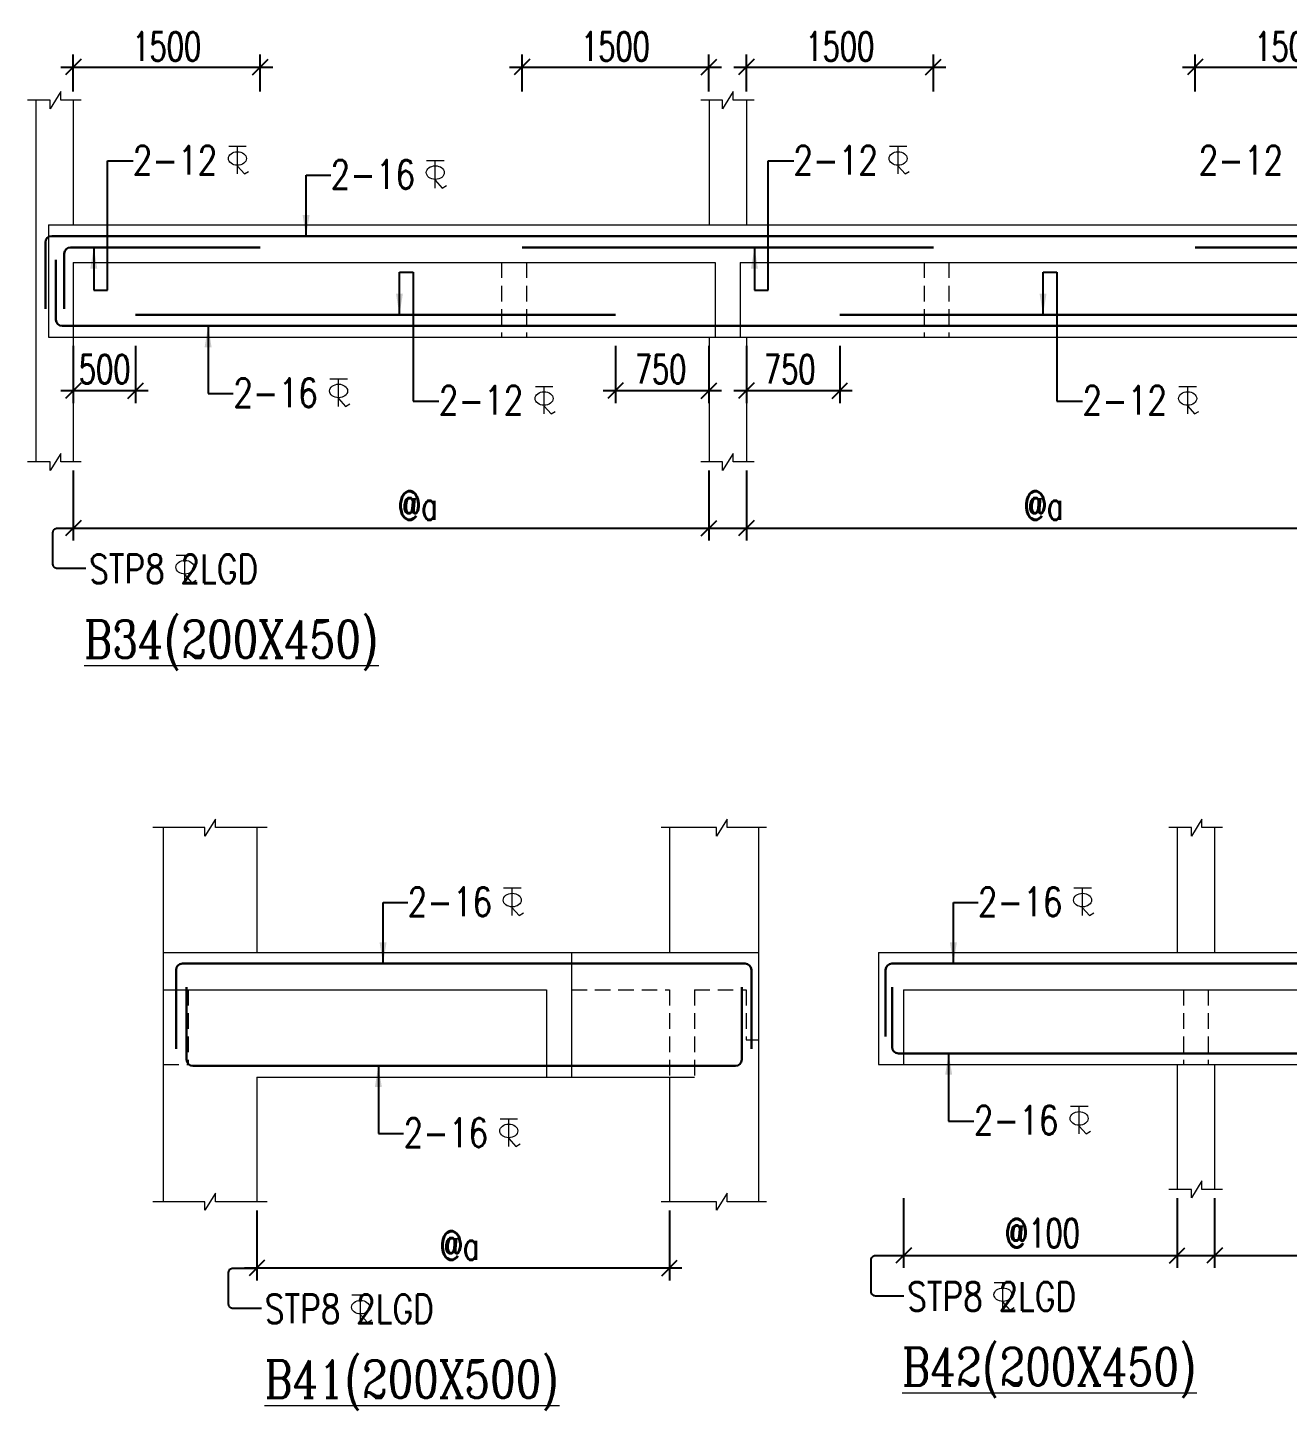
# Model space of a CAD drawing. Header units: millimetres. Extents: x 1255966 to 1543449, y 318653 to 465396.
# Drawn here: x 1514044 to 1524150, y 340260 to 351346 of the extents above; entities that cross this region are included whole.
import ezdxf

# ---------------------------------------------------------------- set-up
doc = ezdxf.new("R2010")
doc.units = ezdxf.units.MM
doc.header["$LTSCALE"] = 500
doc.header["$MEASUREMENT"] = 0
doc.header["$PDMODE"] = 34
doc.linetypes.add('HIDDEN', pattern=[0.375, 0.25, -0.125])
doc.layers.get('Defpoints').update_dxf_attribs({"lineweight": 0})
for name, color, linetype, lineweight in [('BEAM ELE', 2, 'Continuous', 15), ('DIM', 1, 'Continuous', 20), ('TAXT', 3, 'Continuous', 15), ('TEXT', 7, 'Continuous', 13), ('TEXT2', 3, 'Continuous', 15), ('TOWER AREA BEAM..', 3, 'Continuous', 20)]:
    doc.layers.add(name, color=color, linetype=linetype, lineweight=lineweight)
for name, color, linetype in [('D', 10, 'Continuous'), ('ST DIM.', 1, 'Continuous'), ('STEEL', 1, 'Continuous')]:
    doc.layers.add(name, color=color, linetype=linetype)
doc.styles.add('2MM', font='romans.shx', dxfattribs={"width": 0.7})
doc.styles.add('BHTESHT$0$HSCC2', font='romanc.shx')
doc.styles.add('haider', font='romans.shx')
doc.dimstyles.new('SHUIB MOD.', dxfattribs={"dimtxt": 230, "dimasz": 130, "dimexe": 100, "dimexo": 70, "dimgap": 50, "dimtad": 2, "dimdec": 0, "dimzin": 4, "dimdsep": 46, "dimtxsty": '2MM', "dimblk": 'OBLIQUE', "dimcen": 0.09, "dimdle": 100, "dimclrd": 1, "dimclre": 1, "dimclrt": 3, "dimadec": 0, "dimazin": 0, "dimtfac": 1, "dimtdec": 0, "dimtix": 1, "dimtmove": 2, "dimatfit": 3, "dimfxl": 100, "dimtolj": 1, "dimlwd": -1, "dimarcsym": 0})

# ---------------------------------------------------------------- blocks, each defined once
blk = doc.blocks.new('_Oblique')
at = {"color": 0, "linetype": 'ByBlock', "lineweight": -2}
blk.add_line((-0.5, -0.5), (0.5, 0.5), dxfattribs=at)
blk = doc.blocks.new('A$C76682FD6')
at = {"layer": 'TEXT', "color": 3, "ltscale": 0.2}
for p, q in [((143, 219, -1), (2, 219, -1)), ((72, 0, -1), (72, 219, -1)), ((72, 63, -1), (128, 0, -1)), ((128, 0, -1), (162, 21))]:
    blk.add_line(p, q, dxfattribs=at)
blk.add_ellipse((72, 124, -1), major_axis=(72.3, 0), ratio=0.753223, dxfattribs=at)
blk = doc.blocks.new('*D155')
at = {"layer": 'Defpoints', "color": 0, "ltscale": 100, "transparency": 16777216}
for p in [(1514410, 347864, 6), (1519510, 347864, 6), (1519510, 347333)]:
    blk.add_point(p, dxfattribs=at)
at = {"layer": 'ST DIM.', "color": 1, "lineweight": -2, "ltscale": 100, "transparency": 16777216}
for p, q in [((1514410, 347794), (1514410, 347233)), ((1519510, 347794), (1519510, 347233))]:
    blk.add_line(p, q, dxfattribs=at)
at = {"layer": 'ST DIM.', "color": 1, "ltscale": 100, "transparency": 16777216}
blk.add_line((1514310, 347333), (1519610, 347333), dxfattribs=at)
at = {"layer": 'ST DIM.', "color": 1, "ltscale": 100, "transparency": 16777216, "xscale": 125, "yscale": 125, "zscale": 125, "rotation": 180}
blk.add_blockref('_Oblique', (1514410, 347333), dxfattribs=at)
at = {"layer": 'ST DIM.', "color": 1, "ltscale": 100, "transparency": 16777216, "xscale": 125, "yscale": 125, "zscale": 125}
blk.add_blockref('_Oblique', (1519510, 347333), dxfattribs=at)
at = {"layer": 'ST DIM.', "color": 3, "ltscale": 100, "transparency": 16777216, "insert": (1517174, 347514), "char_height": 230, "attachment_point": 5, "style": '2MM'}
blk.add_mtext('\\A1;@a', dxfattribs=at)
blk = doc.blocks.new('*D156')
at = {"layer": 'Defpoints', "color": 0, "ltscale": 100, "transparency": 16777216}
for p in [(1519810, 347864, 6), (1524910, 347864, 6), (1524910, 347333)]:
    blk.add_point(p, dxfattribs=at)
at = {"layer": 'ST DIM.', "color": 1, "lineweight": -2, "ltscale": 100, "transparency": 16777216}
for p, q in [((1519810, 347794), (1519810, 347233)), ((1524910, 347794), (1524910, 347233))]:
    blk.add_line(p, q, dxfattribs=at)
at = {"layer": 'ST DIM.', "color": 1, "ltscale": 100, "transparency": 16777216}
blk.add_line((1519710, 347333), (1525010, 347333), dxfattribs=at)
at = {"layer": 'ST DIM.', "color": 1, "ltscale": 100, "transparency": 16777216, "xscale": 125, "yscale": 125, "zscale": 125, "rotation": 180}
blk.add_blockref('_Oblique', (1519810, 347333), dxfattribs=at)
at = {"layer": 'ST DIM.', "color": 1, "ltscale": 100, "transparency": 16777216, "xscale": 125, "yscale": 125, "zscale": 125}
blk.add_blockref('_Oblique', (1524910, 347333), dxfattribs=at)
at = {"layer": 'ST DIM.', "color": 3, "ltscale": 100, "transparency": 16777216, "insert": (1522194, 347514), "char_height": 230, "attachment_point": 5, "style": '2MM'}
blk.add_mtext('\\A1;@a', dxfattribs=at)
blk = doc.blocks.new('*D167')
at = {"layer": 'Defpoints', "color": 0, "ltscale": 100, "transparency": 16777216}
for p in [(1515883, 341931, 6), (1519193, 341931, 6), (1519193, 341401)]:
    blk.add_point(p, dxfattribs=at)
at = {"layer": 'ST DIM.', "color": 1, "lineweight": -2, "ltscale": 100, "transparency": 16777216}
for p, q in [((1515883, 341861), (1515883, 341301)), ((1519193, 341861), (1519193, 341301))]:
    blk.add_line(p, q, dxfattribs=at)
at = {"layer": 'ST DIM.', "color": 1, "ltscale": 100, "transparency": 16777216}
blk.add_line((1515783, 341401), (1519293, 341401), dxfattribs=at)
at = {"layer": 'ST DIM.', "color": 1, "ltscale": 100, "transparency": 16777216, "xscale": 125, "yscale": 125, "zscale": 125, "rotation": 180}
blk.add_blockref('_Oblique', (1515883, 341401), dxfattribs=at)
at = {"layer": 'ST DIM.', "color": 1, "ltscale": 100, "transparency": 16777216, "xscale": 125, "yscale": 125, "zscale": 125}
blk.add_blockref('_Oblique', (1519193, 341401), dxfattribs=at)
at = {"layer": 'ST DIM.', "color": 3, "ltscale": 100, "transparency": 16777216, "insert": (1517509, 341581), "char_height": 230, "attachment_point": 5, "style": '2MM'}
blk.add_mtext('\\A1;@a', dxfattribs=at)
blk = doc.blocks.new('*D168')
at = {"layer": 'Defpoints', "color": 0, "ltscale": 100, "transparency": 16777216}
for p in [(1521071, 342031, 6), (1523266, 342031, 6), (1523266, 341501)]:
    blk.add_point(p, dxfattribs=at)
at = {"layer": 'ST DIM.', "color": 1, "lineweight": -2, "ltscale": 100, "transparency": 16777216}
for p, q in [((1521071, 341961), (1521071, 341401)), ((1523266, 341961), (1523266, 341401))]:
    blk.add_line(p, q, dxfattribs=at)
at = {"layer": 'ST DIM.', "color": 1, "ltscale": 100, "transparency": 16777216}
blk.add_line((1520971, 341501), (1523366, 341501), dxfattribs=at)
at = {"layer": 'ST DIM.', "color": 1, "ltscale": 100, "transparency": 16777216, "xscale": 125, "yscale": 125, "zscale": 125, "rotation": 180}
blk.add_blockref('_Oblique', (1521071, 341501), dxfattribs=at)
at = {"layer": 'ST DIM.', "color": 1, "ltscale": 100, "transparency": 16777216, "xscale": 125, "yscale": 125, "zscale": 125}
blk.add_blockref('_Oblique', (1523266, 341501), dxfattribs=at)
at = {"layer": 'ST DIM.', "color": 3, "ltscale": 100, "transparency": 16777216, "insert": (1522185, 341681), "char_height": 230, "attachment_point": 5, "style": '2MM'}
blk.add_mtext('\\A1;@100', dxfattribs=at)
blk = doc.blocks.new('*D169')
at = {"layer": 'Defpoints', "color": 0, "ltscale": 100, "transparency": 16777216}
for p in [(1523566, 342031, 6), (1525861, 342031, 6), (1525861, 341501)]:
    blk.add_point(p, dxfattribs=at)
at = {"layer": 'ST DIM.', "color": 1, "lineweight": -2, "ltscale": 100, "transparency": 16777216}
for p, q in [((1523566, 341961), (1523566, 341401)), ((1525861, 341961), (1525861, 341401))]:
    blk.add_line(p, q, dxfattribs=at)
at = {"layer": 'ST DIM.', "color": 1, "ltscale": 100, "transparency": 16777216}
blk.add_line((1523466, 341501), (1525961, 341501), dxfattribs=at)
at = {"layer": 'ST DIM.', "color": 1, "ltscale": 100, "transparency": 16777216, "xscale": 125, "yscale": 125, "zscale": 125, "rotation": 180}
blk.add_blockref('_Oblique', (1523566, 341501), dxfattribs=at)
at = {"layer": 'ST DIM.', "color": 1, "ltscale": 100, "transparency": 16777216, "xscale": 125, "yscale": 125, "zscale": 125}
blk.add_blockref('_Oblique', (1525861, 341501), dxfattribs=at)
at = {"layer": 'ST DIM.', "color": 3, "ltscale": 100, "transparency": 16777216, "insert": (1524743, 341681), "char_height": 230, "attachment_point": 5, "style": '2MM'}
blk.add_mtext('\\A1;@100', dxfattribs=at)
blk = doc.blocks.new('*D188')
at = {"layer": 'Defpoints', "color": 0, "ltscale": 100, "transparency": 16777216}
for p in [(1514410, 348864), (1514910, 348864), (1514410, 348435)]:
    blk.add_point(p, dxfattribs=at)
at = {"layer": 'ST DIM.', "color": 1, "lineweight": -2, "ltscale": 100, "transparency": 16777216}
for p, q in [((1514410, 348794), (1514410, 348335)), ((1514910, 348794), (1514910, 348335))]:
    blk.add_line(p, q, dxfattribs=at)
at = {"layer": 'ST DIM.', "color": 1, "ltscale": 100, "transparency": 16777216}
blk.add_line((1515010, 348435), (1514310, 348435), dxfattribs=at)
at = {"layer": 'ST DIM.', "color": 1, "ltscale": 100, "transparency": 16777216, "xscale": 125, "yscale": 125, "zscale": 125, "rotation": 180}
blk.add_blockref('_Oblique', (1514410, 348435), dxfattribs=at)
at = {"layer": 'ST DIM.', "color": 1, "ltscale": 100, "transparency": 16777216, "xscale": 125, "yscale": 125, "zscale": 125}
blk.add_blockref('_Oblique', (1514910, 348435), dxfattribs=at)
at = {"layer": 'ST DIM.', "color": 3, "ltscale": 100, "transparency": 16777216, "insert": (1514662, 348607), "char_height": 230, "attachment_point": 5, "style": '2MM'}
blk.add_mtext('\\A1;500', dxfattribs=at)
blk = doc.blocks.new('*D187')
at = {"layer": 'Defpoints', "color": 0, "ltscale": 100, "transparency": 16777216}
for p in [(1518760, 348864), (1519510, 348864), (1518760, 348435)]:
    blk.add_point(p, dxfattribs=at)
at = {"layer": 'ST DIM.', "color": 1, "lineweight": -2, "ltscale": 100, "transparency": 16777216}
for p, q in [((1518760, 348794), (1518760, 348335)), ((1519510, 348794), (1519510, 348335))]:
    blk.add_line(p, q, dxfattribs=at)
at = {"layer": 'ST DIM.', "color": 1, "ltscale": 100, "transparency": 16777216}
blk.add_line((1519610, 348435), (1518660, 348435), dxfattribs=at)
at = {"layer": 'ST DIM.', "color": 1, "ltscale": 100, "transparency": 16777216, "xscale": 125, "yscale": 125, "zscale": 125, "rotation": 180}
blk.add_blockref('_Oblique', (1518760, 348435), dxfattribs=at)
at = {"layer": 'ST DIM.', "color": 1, "ltscale": 100, "transparency": 16777216, "xscale": 125, "yscale": 125, "zscale": 125}
blk.add_blockref('_Oblique', (1519510, 348435), dxfattribs=at)
at = {"layer": 'ST DIM.', "color": 3, "ltscale": 100, "transparency": 16777216, "insert": (1519122, 348607), "char_height": 230, "attachment_point": 5, "style": '2MM'}
blk.add_mtext('\\A1;750', dxfattribs=at)
blk = doc.blocks.new('*D190')
at = {"layer": 'Defpoints', "color": 0, "ltscale": 100, "transparency": 16777216}
for p in [(1519810, 348864), (1520560, 348864), (1519810, 348435)]:
    blk.add_point(p, dxfattribs=at)
at = {"layer": 'ST DIM.', "color": 1, "lineweight": -2, "ltscale": 100, "transparency": 16777216}
for p, q in [((1519810, 348794), (1519810, 348335)), ((1520560, 348794), (1520560, 348335))]:
    blk.add_line(p, q, dxfattribs=at)
at = {"layer": 'ST DIM.', "color": 1, "ltscale": 100, "transparency": 16777216}
blk.add_line((1520660, 348435), (1519710, 348435), dxfattribs=at)
at = {"layer": 'ST DIM.', "color": 1, "ltscale": 100, "transparency": 16777216, "xscale": 125, "yscale": 125, "zscale": 125, "rotation": 180}
blk.add_blockref('_Oblique', (1519810, 348435), dxfattribs=at)
at = {"layer": 'ST DIM.', "color": 1, "ltscale": 100, "transparency": 16777216, "xscale": 125, "yscale": 125, "zscale": 125}
blk.add_blockref('_Oblique', (1520560, 348435), dxfattribs=at)
at = {"layer": 'ST DIM.', "color": 3, "ltscale": 100, "transparency": 16777216, "insert": (1520158, 348607), "char_height": 230, "attachment_point": 5, "style": '2MM'}
blk.add_mtext('\\A1;750', dxfattribs=at)
blk = doc.blocks.new('*D207')
at = {"layer": 'Defpoints', "color": 0, "ltscale": 100, "transparency": 16777216}
for p in [(1521310, 351030), (1519810, 350764), (1521310, 350764)]:
    blk.add_point(p, dxfattribs=at)
at = {"layer": 'ST DIM.', "color": 1, "lineweight": -2, "ltscale": 100, "transparency": 16777216}
for p, q in [((1519810, 350834), (1519810, 351130)), ((1521310, 350834), (1521310, 351130))]:
    blk.add_line(p, q, dxfattribs=at)
at = {"layer": 'ST DIM.', "color": 1, "ltscale": 100, "transparency": 16777216}
blk.add_line((1519710, 351030), (1521410, 351030), dxfattribs=at)
at = {"layer": 'ST DIM.', "color": 1, "ltscale": 100, "transparency": 16777216, "xscale": 125, "yscale": 125, "zscale": 125, "rotation": 180}
blk.add_blockref('_Oblique', (1519810, 351030), dxfattribs=at)
at = {"layer": 'ST DIM.', "color": 1, "ltscale": 100, "transparency": 16777216, "xscale": 125, "yscale": 125, "zscale": 125}
blk.add_blockref('_Oblique', (1521310, 351030), dxfattribs=at)
at = {"layer": 'ST DIM.', "color": 3, "ltscale": 100, "transparency": 16777216, "insert": (1520560, 351195), "char_height": 230, "attachment_point": 5, "style": '2MM'}
blk.add_mtext('\\A1;1500', dxfattribs=at)
blk = doc.blocks.new('*D208')
at = {"layer": 'Defpoints', "color": 0, "ltscale": 100, "transparency": 16777216}
for p in [(1519510, 351030), (1518010, 350764), (1519510, 350764)]:
    blk.add_point(p, dxfattribs=at)
at = {"layer": 'ST DIM.', "color": 1, "lineweight": -2, "ltscale": 100, "transparency": 16777216}
for p, q in [((1518010, 350834), (1518010, 351130)), ((1519510, 350834), (1519510, 351130))]:
    blk.add_line(p, q, dxfattribs=at)
at = {"layer": 'ST DIM.', "color": 1, "ltscale": 100, "transparency": 16777216}
blk.add_line((1517910, 351030), (1519610, 351030), dxfattribs=at)
at = {"layer": 'ST DIM.', "color": 1, "ltscale": 100, "transparency": 16777216, "xscale": 125, "yscale": 125, "zscale": 125, "rotation": 180}
blk.add_blockref('_Oblique', (1518010, 351030), dxfattribs=at)
at = {"layer": 'ST DIM.', "color": 1, "ltscale": 100, "transparency": 16777216, "xscale": 125, "yscale": 125, "zscale": 125}
blk.add_blockref('_Oblique', (1519510, 351030), dxfattribs=at)
at = {"layer": 'ST DIM.', "color": 3, "ltscale": 100, "transparency": 16777216, "insert": (1518760, 351195), "char_height": 230, "attachment_point": 5, "style": '2MM'}
blk.add_mtext('\\A1;1500', dxfattribs=at)
blk = doc.blocks.new('*D209')
at = {"layer": 'Defpoints', "color": 0, "ltscale": 100, "transparency": 16777216}
for p in [(1524910, 351030), (1523410, 350764), (1524910, 350764)]:
    blk.add_point(p, dxfattribs=at)
at = {"layer": 'ST DIM.', "color": 1, "lineweight": -2, "ltscale": 100, "transparency": 16777216}
for p, q in [((1523410, 350834), (1523410, 351130)), ((1524910, 350834), (1524910, 351130))]:
    blk.add_line(p, q, dxfattribs=at)
at = {"layer": 'ST DIM.', "color": 1, "ltscale": 100, "transparency": 16777216}
blk.add_line((1523310, 351030), (1525010, 351030), dxfattribs=at)
at = {"layer": 'ST DIM.', "color": 1, "ltscale": 100, "transparency": 16777216, "xscale": 125, "yscale": 125, "zscale": 125, "rotation": 180}
blk.add_blockref('_Oblique', (1523410, 351030), dxfattribs=at)
at = {"layer": 'ST DIM.', "color": 1, "ltscale": 100, "transparency": 16777216, "xscale": 125, "yscale": 125, "zscale": 125}
blk.add_blockref('_Oblique', (1524910, 351030), dxfattribs=at)
at = {"layer": 'ST DIM.', "color": 3, "ltscale": 100, "transparency": 16777216, "insert": (1524160, 351195), "char_height": 230, "attachment_point": 5, "style": '2MM'}
blk.add_mtext('\\A1;1500', dxfattribs=at)
blk = doc.blocks.new('*D210')
at = {"layer": 'Defpoints', "color": 0, "ltscale": 100, "transparency": 16777216}
for p in [(1515910, 351030), (1514410, 350764), (1515910, 350764)]:
    blk.add_point(p, dxfattribs=at)
at = {"layer": 'ST DIM.', "color": 1, "lineweight": -2, "ltscale": 100, "transparency": 16777216}
for p, q in [((1514410, 350834), (1514410, 351130)), ((1515910, 350834), (1515910, 351130))]:
    blk.add_line(p, q, dxfattribs=at)
at = {"layer": 'ST DIM.', "color": 1, "ltscale": 100, "transparency": 16777216}
blk.add_line((1514310, 351030), (1516010, 351030), dxfattribs=at)
at = {"layer": 'ST DIM.', "color": 1, "ltscale": 100, "transparency": 16777216, "xscale": 125, "yscale": 125, "zscale": 125, "rotation": 180}
blk.add_blockref('_Oblique', (1514410, 351030), dxfattribs=at)
at = {"layer": 'ST DIM.', "color": 1, "ltscale": 100, "transparency": 16777216, "xscale": 125, "yscale": 125, "zscale": 125}
blk.add_blockref('_Oblique', (1515910, 351030), dxfattribs=at)
at = {"layer": 'ST DIM.', "color": 3, "ltscale": 100, "transparency": 16777216, "insert": (1515160, 351195), "char_height": 230, "attachment_point": 5, "style": '2MM'}
blk.add_mtext('\\A1;1500', dxfattribs=at)

msp = doc.modelspace()

# ---------------------------------------------------------------- linework, layer by layer
at = {"layer": 'BEAM ELE', "color": 3}
for points in [[(1514472.8, 350763.9), (1514309.1, 350763.9), (1514309.1, 350832.6), (1514224.5, 350695.9), (1514224.5, 350763.9), (1514044.1, 350763.9)], [(1519872.9, 350763.9), (1519704, 350763.9), (1519704, 350832.6), (1519619.4, 350695.9), (1519619.4, 350763.9), (1519444.1, 350763.9)], [(1514472.8, 347863.9), (1514309.1, 347863.9), (1514309.1, 347932.6), (1514224.5, 347795.9), (1514224.5, 347863.9), (1514044.1, 347863.9)], [(1519872.9, 347863.9), (1519704, 347863.9), (1519704, 347932.6), (1519619.4, 347795.9), (1519619.4, 347863.9), (1519444.1, 347863.9)], [(1515965.7, 344931.4), (1515551.3, 344931.4), (1515551.3, 345000), (1515466.8, 344863.3), (1515466.8, 344931.4), (1515047.5, 344931.4)], [(1519970.3, 344931.4), (1519655.9, 344931.4), (1519655.9, 345000), (1519571.3, 344863.3), (1519571.3, 344931.4), (1519126.5, 344931.4)], [(1523628.6, 344931.4), (1523464.9, 344931.4), (1523464.9, 345000), (1523380.3, 344863.3), (1523380.3, 344931.4), (1523199.8, 344931.4)], [(1523628.6, 342031.4), (1523464.9, 342031.4), (1523464.9, 342100), (1523380.3, 341963.3), (1523380.3, 342031.4), (1523199.8, 342031.4)], [(1515965.7, 341931.4), (1515551.3, 341931.4), (1515551.3, 342000), (1515466.8, 341863.3), (1515466.8, 341931.4), (1515047.5, 341931.4)], [(1519970.3, 341931.4), (1519655.9, 341931.4), (1519655.9, 342000), (1519571.3, 341863.3), (1519571.3, 341931.4), (1519126.5, 341931.4)]]:
    msp.add_lwpolyline(points, dxfattribs=at)
at = {"layer": 'ST DIM.'}
for points, elevation in [([(1514511.4, 347008.2), (1514283.1, 347008.2, -0.4142136), (1514247.3, 347044), (1514247.3, 347297.6, -0.4142136), (1514283.1, 347333.4), (1521274, 347333.4)], -2.7), ([(1521074.1, 341175.7), (1520845.8, 341175.7, -0.4142136), (1520810, 341211.5), (1520810, 341465, -0.4142136), (1520845.8, 341500.8), (1524543, 341500.8)], -2.7), ([(1515920.4, 341075.7), (1515692, 341075.7, -0.4142136), (1515656.2, 341111.5), (1515656.2, 341365, -0.4142136), (1515692, 341400.8), (1515882.6, 341400.8)], -6.3)]:
    msp.add_lwpolyline(points, format="xyb", dxfattribs=dict(at, elevation=elevation))
at = {"layer": 'STEEL', "color": 4, "lineweight": 30, "ltscale": 10}
for p, q in [((1514237.4, 349673.9, -140.7), (1525103.4, 349673.9, -2346141.3)), ((1514187.4, 349090.2, -186.5), (1514187.4, 349623.9, -186.5)), ((1514387.8, 349583.9, -2620658.3), (1515910.1, 349583.9, -2792307)), ((1518010.2, 349583.9, -2293319.7), (1521310.2, 349583.9, -2792307)), ((1523410.3, 349583.9, -2513153.3), (1524972.5, 349583.9, -2803873.1)), ((1514271, 349003.9, -599978), (1514271, 349485, -599978)), ((1514337.8, 349090.2, -186.5), (1514337.8, 349533.9, -186.5)), ((1514910.1, 349043.9, -2068947.1), (1518760.2, 349043.9, -2273801.2)), ((1520560.2, 349043.9, -2068947.1), (1524410.3, 349043.9, -2275799.9)), ((1514321, 348953.9, -599942.4), (1525025.1, 348953.9, -2883032.6)), ((1515235.2, 343157.6, -186.5), (1515235.2, 343791.4, -186.5)), ((1515285.1, 343841.4, 218644.2), (1519800.7, 343841.4, -2346141.3)), ((1519850.5, 343157.6, -186.5), (1519850.5, 343791.4, -186.5)), ((1520927.2, 343257.6, -186.5), (1520927.2, 343791.4, -186.5)), ((1520977.2, 343841.4, -140.7), (1525954.5, 343841.4, -2346141.3)), ((1515318.8, 343071.4, -599978), (1515318.8, 343652.4, -599978)), ((1519772.4, 343071.4, -599978), (1519772.4, 343652.4, -599978)), ((1520979.1, 343171.4, -599978), (1520979.1, 343652.4, -599978)), ((1521029.1, 343121.4, -599942.4), (1525891.6, 343121.4, -2883032.6)), ((1515368.8, 343021.4, -378358.2), (1519722.4, 343021.4, -2883032.6))]:
    msp.add_line(p, q, dxfattribs=at)
for centre, start, end in [((1514237.4, 349623.9, -186.5), 90, 180), ((1514387.8, 349533.9, -186.5), 90, 180), ((1514321, 349003.9, -599978), 180, 270), ((1515285.2, 343791.4, -186.5), 90, 180), ((1519800.5, 343791.4, -186.5), 0, 90), ((1520977.2, 343791.4, -186.5), 90, 180), ((1521029.1, 343171.4, -599978), 180, 270), ((1515368.8, 343071.4, -599978), 180, 270), ((1519722.4, 343071.4, -599978), 270, 0)]:
    msp.add_arc(centre, 50, start, end, dxfattribs=at)
at = {"layer": 'TOWER AREA BEAM..'}
for p, q in [((1514110.1, 350763.9), (1514110.1, 347863.9)), ((1514410.1, 350763.9), (1514410.1, 349763.9)), ((1519510.2, 350763.9), (1519510.2, 349763.9)), ((1519810.2, 350763.9), (1519810.2, 349763.9)), ((1514210.1, 349763.9), (1514410.1, 349763.9)), ((1514210.1, 349763.9), (1514210.1, 348863.9)), ((1514410.1, 349763.9), (1525210.3, 349763.9)), ((1514410.1, 349463.9), (1514410.1, 348863.9)), ((1514410.1, 349463.9), (1519560.2, 349463.9)), ((1519560.2, 349463.9), (1519560.2, 348863.9)), ((1519760.2, 349463.9), (1519760.2, 348863.9)), ((1519760.2, 349463.9), (1524910.3, 349463.9)), ((1514210.1, 348863.9), (1514410.1, 348863.9)), ((1514410.1, 348863.9), (1514410.1, 347863.9)), ((1514410.1, 348863.9), (1525210.3, 348863.9)), ((1519510.2, 348863.9), (1519510.2, 347863.9)), ((1519810.2, 348863.9), (1519810.2, 347863.9)), ((1515132.6, 344931.4), (1515132.6, 341931.4)), ((1515882.6, 344931.4), (1515882.6, 343931.4)), ((1519192.6, 344931.4), (1519192.6, 343931.4)), ((1519907.6, 344931.4), (1519907.6, 343931.4)), ((1523265.9, 344931.4), (1523265.9, 343931.4)), ((1523565.9, 344931.4), (1523565.9, 343931.4)), ((1515132.6, 343931.4), (1519907.6, 343931.4)), ((1518407.6, 343931.4), (1518407.6, 342931.4)), ((1519907.6, 343931.4), (1519907.6, 341931.4)), ((1520870.9, 343931.4), (1520870.9, 343031.4)), ((1520870.9, 343931.4), (1526061, 343931.4)), ((1515132.6, 343631.4), (1518207.6, 343631.4)), ((1518207.6, 343631.4), (1518207.6, 342931.4)), ((1521070.9, 343631.4), (1521070.9, 343031.4)), ((1521070.9, 343631.4), (1525861, 343631.4)), ((1519807.6, 343231.4), (1519907.6, 343231.4)), ((1520870.9, 343031.4), (1526061, 343031.4)), ((1523265.9, 343031.4), (1523265.9, 342031.4)), ((1523565.9, 343031.4), (1523565.9, 342031.4)), ((1515882.6, 342931.4), (1515882.6, 341931.4)), ((1515882.6, 342931.4), (1519392.6, 342931.4)), ((1519192.6, 342931.4), (1519192.6, 341931.4))]:
    msp.add_line(p, q, dxfattribs=at)
at = {"layer": 'TOWER AREA BEAM..', "linetype": 'HIDDEN'}
for p, q in [((1517844.9, 349463.9), (1517844.9, 348863.9)), ((1518044.9, 349463.9), (1518044.9, 348863.9)), ((1521235.2, 349463.9), (1521235.2, 348863.9)), ((1521435.2, 349463.9), (1521435.2, 348863.9)), ((1515332.6, 343631.4), (1515332.6, 343031.4)), ((1518407.6, 343631.4), (1519192.6, 343631.4)), ((1519192.6, 343631.4, 0), (1519192.6, 342931.4, 0)), ((1519392.6, 343631.4, 0), (1519392.6, 342931.4, 0)), ((1519392.6, 343631.4), (1519807.6, 343631.4)), ((1519807.6, 343631.4), (1519807.6, 343231.4)), ((1523315.9, 343631.4), (1523315.9, 343031.4)), ((1523515.9, 343631.4), (1523515.9, 343031.4)), ((1515132.6, 343031.4), (1515332.6, 343031.4))]:
    msp.add_line(p, q, dxfattribs=at)

# ---------------------------------------------------------------- block references
at = {"layer": 'DIM', "lineweight": 0}
for p in [(1515655.2, 350172.6, 1869101.5), (1520955.2, 350172.6, 1869101.5), (1517242.5, 350059.4, -22512), (1516466.7, 348308.6, -599957.5), (1518115.2, 348248.2, 2227283.3), (1523278.2, 348248.2, 2227283.3), (1515233.9, 346895.5, -2.2), (1517860, 344226.9, -22512), (1522435.4, 344226.9, -22512), (1522407.6, 342476, -599957.5), (1517832.2, 342376, -599957.5), (1521796.6, 341063, -2.2), (1516642.8, 340963, -5.7)]:
    msp.add_blockref('A$C76682FD6', p, dxfattribs=at)

# ---------------------------------------------------------------- texts
at = {"layer": 'TAXT', "style": 'BHTESHT$0$HSCC2', "width": 0.8}
for s, p in [('%%UB34(200X450)', (1514496.3, 346292.1, 1175946.7)), ('%%UB42(200X450)', (1521059, 340459.5, 1175946.7)), ('%%UB41(200X500)', (1515944, 340359.5, 1175943.1))]:
    msp.add_text(s, height=300, dxfattribs=at).set_placement(p)
at = {"layer": 'TEXT2', "color": 3, "style": 'haider', "width": 0.8}
for s, p in [('2-12', (1514887.2, 350167.5, 1869100.7)), ('2-12', (1520187.2, 350167.5, 1869100.7)), ('2-12', (1523438.7, 350167.5, 1869100.7)), ('2-16', (1516474.4, 350054.3, -22512.8)), ('2-16', (1515694.3, 348303.4, 1197983.4)), ('2-12', (1517342.9, 348243, 4025224.2)), ('2-12', (1522505.9, 348243, 4025224.2)), ('STP8 2LGD', (1514537.2, 346890.4, -3)), ('2-16', (1517092, 344221.7, -22512.8)), ('2-16', (1521667.3, 344221.7, -22512.8)), ('2-16', (1521635.2, 342470.9, 1197983.4)), ('2-16', (1517059.9, 342370.9, 1197983.4)), ('STP8 2LGD', (1521099.9, 341057.8, -3)), ('STP8 2LGD', (1515946.2, 340957.8, -6.5))]:
    msp.add_text(s, height=230, dxfattribs=at).set_placement(p)

# ---------------------------------------------------------------- dimensions: what is measured, and where the dimension line sits
at = {"layer": 'ST DIM.', "ltscale": 100}
for base, p1, p2, picture, middle in [((1515910.1, 351029.8), (1514410.1, 350763.9), (1515910.1, 350763.9), '*D210', (1515160.1, 351194.8)), ((1519510.2, 351029.8), (1518010.2, 350763.9), (1519510.2, 350763.9), '*D208', (1518760.2, 351194.8)), ((1521310.2, 351029.8), (1519810.2, 350763.9), (1521310.2, 350763.9), '*D207', (1520560.2, 351194.8)), ((1524910.3, 351029.8), (1523410.3, 350763.9), (1524910.3, 350763.9), '*D209', (1524160.3, 351194.8))]:
    dim = msp.add_linear_dim(base=base, p1=p1, p2=p2, dimstyle='SHUIB MOD.', override={"dimasz": 125}, dxfattribs=at)
    dim.commit()
    dim.dimension.update_dxf_attribs({"geometry": picture, "text_midpoint": middle})
for base, p1, p2, picture, middle in [((1514410.1, 348434.8), (1514910.1, 348863.9), (1514410.1, 348863.9), '*D188', (1514661.8, 348606.8)), ((1518760.2, 348434.8), (1519510.2, 348863.9), (1518760.2, 348863.9), '*D187', (1519122.1, 348606.8)), ((1519810.2, 348434.8), (1520560.2, 348863.9), (1519810.2, 348863.9), '*D190', (1520158.3, 348606.8))]:
    dim = msp.add_linear_dim(base=base, p1=p1, p2=p2, dimstyle='SHUIB MOD.', override={"dimasz": 125}, dxfattribs=at)
    dim.commit()
    dim.dimension.update_dxf_attribs({"geometry": picture, "text_midpoint": middle, "dimtype": 160})
for base, p1, p2, text, picture, middle in [((1519510.2, 347333.4, -6.3), (1514410.1, 347863.9), (1519510.2, 347863.9), '@a', '*D155', (1517174, 347513.8, -6.3)), ((1524910.3, 347333.4, -6.3), (1519810.2, 347863.9), (1524910.3, 347863.9), '@a', '*D156', (1522193.8, 347513.8, -6.3)), ((1523265.9, 341500.8, -6.3), (1521070.9, 342031.4), (1523265.9, 342031.4), '@100', '*D168', (1522185.3, 341681.3, -6.3)), ((1525861, 341500.8, -6.3), (1523565.9, 342031.4), (1525861, 342031.4), '@100', '*D169', (1524743.2, 341681.3, -6.3)), ((1519192.6, 341400.8, -6.3), (1515882.6, 341931.4), (1519192.6, 341931.4), '@a', '*D167', (1517509.1, 341581.3, -6.3))]:
    dim = msp.add_linear_dim(base=base, p1=p1, p2=p2, text=text, dimstyle='SHUIB MOD.', override={"dimasz": 125}, dxfattribs=at)
    dim.commit()
    dim.dimension.update_dxf_attribs({"geometry": picture, "text_midpoint": middle, "dimtype": 160})

# ---------------------------------------------------------------- leaders
at = {"layer": 'D', "linetype": 'Continuous'}
for points in [[(1514574.8, 349583.9, -2593024.7), (1514574.8, 349241.5, -2593024.7), (1514686, 349241.5, -2593024.7), (1514686, 350277.1, -2593024.7), (1514890.5, 350277.1, -2593024.7)], [(1519874.8, 349583.9, -2593024.7), (1519874.8, 349241.5, -2593024.7), (1519986, 349241.5, -2593024.7), (1519986, 350277.1, -2593024.7), (1520190.5, 350277.1, -2593024.7)], [(1516277.8, 349673.9, -4484638.2), (1516277.8, 350163.9, -4484638.2), (1516477.7, 350163.9, -4484638.2)], [(1517026.8, 349043.9, -2234842.8), (1517026.8, 349386.3, -2234842.8), (1517138, 349386.3, -2234842.8), (1517138, 348350.7, -2234842.8), (1517342.5, 348350.7, -2234842.8)], [(1522189.8, 349043.9, -2234842.8), (1522189.8, 349386.3, -2234842.8), (1522301, 349386.3, -2234842.8), (1522301, 348350.7, -2234842.8), (1522505.5, 348350.7, -2234842.8)], [(1515491.9, 348953.9, -5062083.7), (1515491.9, 348411.2, -5062083.7), (1515694, 348411.2, -5062083.7)], [(1516895.3, 343841.4, -4484638.2), (1516895.3, 344331.4, -4484638.2), (1517095.3, 344331.4, -4484638.2)], [(1521470.7, 343841.4, -4484638.2), (1521470.7, 344331.4, -4484638.2), (1521670.7, 344331.4, -4484638.2)], [(1521432.8, 343121.4, -5062083.7), (1521432.8, 342578.6, -5062083.7), (1521634.9, 342578.6, -5062083.7)], [(1516857.5, 343021.4, -5062083.7), (1516857.5, 342478.6, -5062083.7), (1517059.5, 342478.6, -5062083.7)]]:
    msp.add_leader(points, dimstyle='SHUIB MOD.', override={"dimasz": 170, "dimtad": 0}, dxfattribs=at)

doc.saveas('drawing.dxf')
